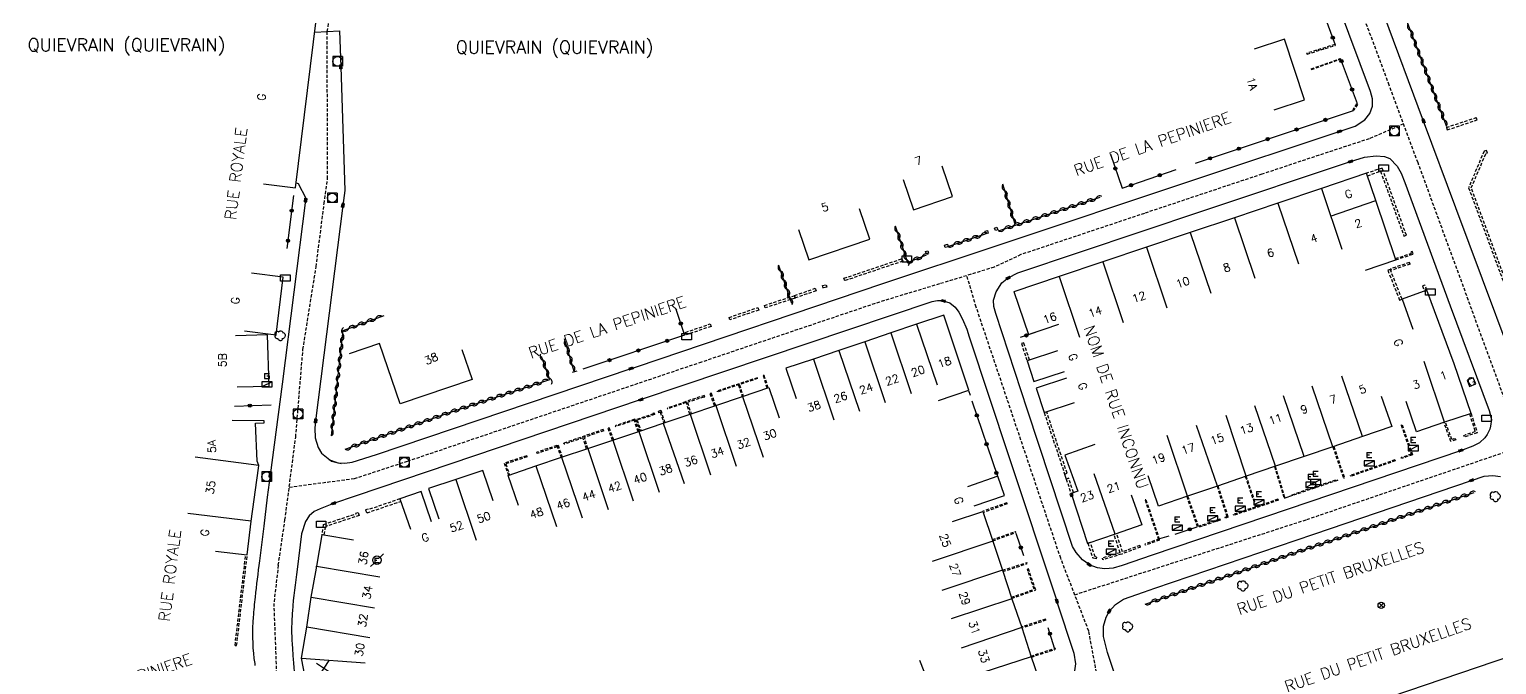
# Model space of a CAD drawing. Header units: millimetres. Extents: x 100999 to 102001, y 122000 to 123000.
# Drawn here: x 101447.1 to 101676.4, y 122140.3 to 122239.6 of the extents above; entities that cross this region are included whole.
import ezdxf
from ezdxf.enums import TextEntityAlignment as Align

# ---------------------------------------------------------------- set-up
doc = ezdxf.new("R2010")
doc.units = ezdxf.units.MM
doc.linetypes.add('DASHED', pattern=[0.75, 0.5, -0.25])
doc.layers.get('0').update_dxf_attribs({"linetype": 'CONTINUOUS'})
for name, color, linetype in [('W0001', 6, 'DASHED'), ('W0008', 7, 'CONTINUOUS'), ('W0100', 7, 'CONTINUOUS'), ('W0105', 7, 'CONTINUOUS'), ('W0112', 1, 'DASHED'), ('W0300', 7, 'CONTINUOUS'), ('W0310', 3, 'CONTINUOUS'), ('W0322', 7, 'CONTINUOUS'), ('W0400', 7, 'CONTINUOUS'), ('W0420', 7, 'CONTINUOUS'), ('W0430', 7, 'CONTINUOUS'), ('W0432', 7, 'CONTINUOUS'), ('W0469', 7, 'CONTINUOUS'), ('W0471', 7, 'CONTINUOUS'), ('W0980', 7, 'CONTINUOUS'), ('W0989', 7, 'CONTINUOUS'), ('W0991', 7, 'CONTINUOUS'), ('W1102', 7, 'CONTINUOUS'), ('W1471', 7, 'CONTINUOUS')]:
    doc.layers.add(name, color=color, linetype=linetype)
doc.styles.get("Standard").update_dxf_attribs({"font": 'romans.shx', "width": 0.85})

# ---------------------------------------------------------------- blocks, each defined once
blk = doc.blocks.new('T471')
for p, q in [((-0.333334, 0.333334), (-0.333334, -0.333334)), ((-0.333334, 0.333334), (0.333334, 0.333334)), ((-0.333334, 0), (0, 0)), ((0.500001, 0.500001), (1.000002, 1.000002)), ((-0.500001, -0.500001), (-1.000002, -1.000002)), ((-0.333334, -0.333334), (0.333334, -0.333334))]:
    blk.add_line(p, q)
blk.add_ellipse((0, 0), major_axis=(0.471405, 0.471405), ratio=1, start_param=5.4977871438, end_param=11.780972451)
blk = doc.blocks.new('t991o')
at = {"color": 0, "linetype": 'Continuous'}
for p, q in [((-1, 1), (1, -1)), ((-1, -1), (1, 1))]:
    blk.add_line(p, q, dxfattribs=at)
blk = doc.blocks.new('T400')
for p, q in [((-0.15, 0.3), (0.15, 0.3)), ((-0.15, -0.25), (-0.15, 0.3)), ((-0.15, 0.15), (0.15, 0.15)), ((-0.15, 0), (0.15, 0)), ((0.15, 0.3), (0.15, -0.25)), ((-0.15, -0.15), (0.15, -0.15)), ((-0.15, -0.25), (-0.15, -0.3)), ((-0.15, -0.3), (0.15, -0.3)), ((0.15, -0.3), (0.15, -0.25))]:
    blk.add_line(p, q)
blk = doc.blocks.new('T1471')
at = {"color": 0, "linetype": 'Continuous', "flags": 128}
blk.add_lwpolyline([(-0.75, -0.5), (-0.75, 0.5), (0.75, 0.5), (0.75, -0.5), (-0.75, -0.5)], dxfattribs=at)
blk = doc.blocks.new('T420')
for p, q in [((0.75, 0.75), (-0.75, 0.75)), ((-0.75, 0.75), (-0.75, -0.75)), ((0.75, 0.75), (0.75, -0.75)), ((0.75, -0.75), (-0.75, -0.75))]:
    blk.add_line(p, q)
blk.add_ellipse((0, 0), major_axis=(-0.53, 0.53), ratio=1, start_param=3.926991, end_param=10.210176)
blk = doc.blocks.new('T432')
at = {"flags": 128}
for points in [[(0.8, 0.8), (-0.8, 0.8)], [(-0.8, 0.8), (-0.8, 0)], [(0.8, 0.8), (-0.8, 0)], [(-0.8, 0), (0.8, 0)], [(-0.4, 2.1), (-0.4, 1.3)], [(-0.4, 1.3), (0.4, 1.3)], [(-0.39, 2.1), (0.41, 2.1)], [(0, 1.7), (0.4, 1.7)], [(0.4, 1.3), (0.4, 1.7)], [(0.8, 0), (0.8, 0.8)]]:
    blk.add_lwpolyline(points, dxfattribs=at)
blk = doc.blocks.new('T300')
for p, q in [((-0.8, 0.51), (-0.86, 0.34)), ((-0.86, 0.34), (-0.86, 0.17)), ((-0.86, 0.17), (-0.74, 0.06)), ((-0.69, 0.63), (-0.8, 0.51)), ((-0.8, -0.06), (-0.74, 0.06)), ((-0.74, 0.06), (-0.69, 0.11)), ((-0.57, 0.69), (-0.69, 0.63)), ((-0.46, 0.69), (-0.57, 0.69)), ((-0.29, 0.63), (-0.46, 0.69)), ((-0.29, 0.63), (-0.17, 0.74)), ((-0.23, 0.57), (-0.29, 0.63)), ((-0.17, 0.74), (-0.06, 0.8)), ((-0.06, 0.8), (0.06, 0.8)), ((0.06, 0.8), (0.23, 0.74)), ((0.23, 0.74), (0.34, 0.63)), ((0.34, 0.63), (0.4, 0.51)), ((0.46, 0.46), (0.34, 0.46)), ((0.4, 0.51), (0.4, 0.46)), ((0.57, 0.4), (0.46, 0.46)), ((0.57, 0.4), (0.69, 0.29)), ((0.69, 0.29), (0.74, 0.17)), ((0.74, 0.06), (0.69, -0.17)), ((0.74, 0.17), (0.74, 0.06)), ((-0.8, -0.17), (-0.8, -0.06)), ((-0.8, -0.23), (-0.8, -0.17)), ((-0.74, -0.34), (-0.8, -0.23)), ((-0.69, -0.4), (-0.74, -0.34)), ((-0.51, -0.46), (-0.69, -0.4)), ((-0.4, -0.46), (-0.51, -0.46)), ((-0.4, -0.46), (-0.34, -0.46)), ((-0.34, -0.46), (-0.34, -0.4)), ((-0.34, -0.51), (-0.34, -0.46)), ((-0.29, -0.63), (-0.34, -0.51)), ((-0.17, -0.74), (-0.29, -0.63)), ((-0.06, -0.8), (-0.17, -0.74)), ((0.06, -0.8), (-0.06, -0.8)), ((0.17, -0.74), (0.06, -0.8)), ((0.23, -0.69), (0.17, -0.74)), ((0.29, -0.46), (0.23, -0.46)), ((0.29, -0.63), (0.23, -0.69)), ((0.46, -0.4), (0.29, -0.46)), ((0.34, -0.51), (0.29, -0.63)), ((0.34, -0.51), (0.34, -0.46)), ((0.57, -0.34), (0.46, -0.4)), ((0.63, -0.29), (0.57, -0.34)), ((0.69, -0.17), (0.63, -0.29))]:
    blk.add_line(p, q)
blk = doc.blocks.new('T430')
at = {"flags": 128}
for points in [[(0.8, 0.8), (-0.8, 0.8)], [(-0.8, 0.8), (-0.8, 0)], [(0.8, 0.8), (-0.8, 0)], [(-0.8, 0), (0.8, 0)], [(-0.4, 2.1), (0.4, 2.1)], [(-0.4, 2.1), (-0.4, 1.3)], [(-0.4, 1.7), (0, 1.7)], [(-0.4, 1.3), (0.4, 1.3)], [(0.8, 0), (0.8, 0.8)]]:
    blk.add_lwpolyline(points, dxfattribs=at)
blk = doc.blocks.new('T469')
at = {"color": 0, "linetype": 'Continuous', "flags": 128}
for points in [[(-0.35, 0.35), (0.35, -0.35)], [(-0.35, -0.35), (0.35, 0.35)]]:
    blk.add_lwpolyline(points, dxfattribs=at)
at = {"color": 0, "linetype": 'Continuous'}
blk.add_circle((0, 0), 0.5, dxfattribs=at)
blk = doc.blocks.new('t310o')
at = {"color": 0, "linetype": 'Continuous'}
for centre, start, end in [((-0.5, 0.38), 216.8699, 323.1304), ((0.5, -0.37), 36.8699, 143.1303)]:
    blk.add_arc(centre, 0.625, start, end, dxfattribs=at)
blk = doc.blocks.new('t322o')
at = {"color": 0, "linetype": 'Continuous'}
for radius in [0.25, 0.15]:
    blk.add_circle((0, 0), radius, dxfattribs=at)

msp = doc.modelspace()

# ---------------------------------------------------------------- linework, layer by layer
at = {"layer": 'W0001'}
msp.add_line((101595.07, 122196.19), (101593.6, 122201.12), dxfattribs=at)
for points in [[(101691.13, 122140.63), (101690.13, 122148.54), (101686.25, 122159.28), (101681.89, 122169.92), (101678.67, 122178.94), (101664.09, 122218.76), (101659.59, 122230.86), (101653.52, 122247.17), (101641.28, 122280.03), (101636.41, 122293.09), (101632.14, 122304.64), (101628.81, 122313.81)], [(101486.03, 122155.86), (101487.08, 122162.94), (101488.75, 122175.88), (101489.89, 122189.57), (101491.94, 122202.5), (101493.2, 122212.38), (101493.73, 122216.25), (101493.67, 122239.26), (101494.74, 122245.37), (101496.57, 122263.53), (101498.12, 122279.62), (101499.11, 122290.84), (101499.48, 122295.11), (101499.74, 122298.18)], [(101661.84, 122224.81), (101656.46, 122222.5), (101639.7, 122216.97), (101621.34, 122210.84), (101602.04, 122204.39), (101597.85, 122202.42), (101589.34, 122199.82), (101579.97, 122196.99), (101552.13, 122187.59), (101506.18, 122172.07), (101497.9, 122169.36), (101487.73, 122168.01)], [(101544.58, 122064.29), (101552.81, 122066.83), (101561.66, 122069.84), (101573.06, 122073.7), (101591.18, 122079.87), (101615.41, 122088.07), (101621.89, 122090.26), (101626.56, 122092.09), (101628.37, 122095.28), (101627.72, 122097.85), (101624.73, 122106.95), (101622.76, 122113.83), (101618.77, 122125.39), (101616.55, 122130.93), (101613.86, 122139.1), (101612.65, 122145.56), (101608.27, 122156.94), (101595.07, 122196.19)], [(101610.46, 122151.25), (101646.74, 122163.01), (101680.28, 122174.43)]]:
    msp.add_lwpolyline(points, dxfattribs=at)
at = {"layer": 'W0001', "flags": 128}
msp.add_lwpolyline([(101486.03, 122155.86), (101485.33, 122149.78), (101485.82, 122136.86), (101493.99, 122094.29), (101493.99, 122094.29)], dxfattribs=at)
at = {"layer": 'W0008'}
msp.add_line((101673.75, 122175.05), (101674.53, 122175.76), dxfattribs=at)
for points in [[(101695.8, 122142.3), (101694.83, 122144.96), (101682.63, 122177.84), (101670.02, 122211.71), (101664.95, 122225.26), (101652.54, 122258.63), (101640.54, 122290.82), (101635.84, 122303.51), (101631.77, 122314.71)], [(101598.02, 122205.72), (101629.25, 122216.14), (101651.79, 122223.64), (101654.25, 122224.46), (101655.79, 122225.44), (101656.54, 122226.43), (101656.96, 122227.61), (101656.96, 122228.73), (101656.67, 122229.88), (101648.31, 122252.37), (101638.34, 122279.1), (101632.62, 122294.44), (101627.2, 122309.07), (101625.85, 122312.9)], [(101491.72, 122239.15), (101495.62, 122239.37), (101495.78, 122233.73), (101496.41, 122214.43), (101496.12, 122212.08), (101491.87, 122178.41), (101491.76, 122177.29), (101491.8, 122175.75), (101492.24, 122174.27), (101492.76, 122173.37), (101494.37, 122172.11), (101495.87, 122171.76)], [(101600.06, 122200.75), (101601.58, 122201.55), (101630.45, 122211.23), (101653.57, 122218.95), (101655.75, 122219.6), (101657.53, 122219.85), (101658.84, 122219.74), (101659.69, 122219.4), (101660.86, 122218.23), (101661.47, 122217.12), (101662.02, 122215.66), (101669.12, 122196.41), (101675.23, 122180.04), (101675.56, 122178.61), (101675.43, 122177.59), (101675.31, 122177.14), (101674.9, 122176.26), (101674.53, 122175.76)], [(101488.8, 122215.6), (101489.12, 122215.51), (101490.35, 122213.21), (101490.31, 122212.9), (101486.62, 122184.13), (101484.77, 122169.91), (101484.32, 122166.48), (101483.76, 122161.98), (101483.09, 122156.53)], [(101493.92, 122172.39), (101495.31, 122171.85), (101496.42, 122171.78), (101497.56, 122171.96), (101501.37, 122173.14), (101541.14, 122186.61), (101542.01, 122186.87), (101580.49, 122199.88), (101598.03, 122205.74)], [(101612.71, 122155.96), (101611.69, 122156.7), (101610.67, 122157.85), (101610.09, 122158.8), (101603.09, 122180.07), (101598.11, 122195.18), (101597.8, 122196.31), (101597.79, 122197.26), (101598.18, 122198.6), (101599.08, 122199.97), (101600.12, 122200.8)], [(101589.94, 122197.16), (101589.01, 122197.18), (101588.14, 122197.03), (101542.71, 122181.73), (101498.05, 122166.63), (101494.68, 122165.52)], [(101589.93, 122197.16), (101590.96, 122196.87), (101591.8, 122196.19), (101592.36, 122195.38), (101592.92, 122194.31), (101593.58, 122192.74), (101593.99, 122191.56), (101600.17, 122172.84), (101607.67, 122150.28)], [(101612.69, 122155.95), (101613.94, 122155.52), (101615.14, 122155.35), (101616.51, 122155.46), (101617.9, 122155.87), (101622.61, 122157.46), (101643.86, 122164.69), (101670.76, 122173.79), (101672.71, 122174.49), (101673.75, 122175.05)], [(101623.24, 122124.77), (101622.88, 122124.93), (101621.81, 122125.75), (101620.85, 122126.95), (101620.1, 122128.73), (101615.57, 122142.21), (101614.93, 122144.71), (101614.97, 122146.31), (101615.38, 122147.74), (101615.85, 122148.65), (101616.85, 122149.7), (101618.08, 122150.54), (101621.21, 122151.67), (101622.95, 122152.25), (101647.8, 122160.72), (101672.45, 122169.12), (101674.43, 122169.77), (101675.76, 122169.88), (101676.96, 122169.7)], [(101494.65, 122165.48), (101492.57, 122164.69), (101491.65, 122164.24), (101490.84, 122163.56), (101490.27, 122162.7), (101489.66, 122160.75), (101488.98, 122155.2)], [(101607.62, 122150.31), (101610.32, 122142.1), (101610.58, 122140.42), (101610.26, 122138.28), (101609.46, 122136.89), (101608.73, 122136.03), (101607.24, 122134.98), (101605.82, 122134.48), (101576.22, 122124.48), (101551.38, 122116.15), (101527.41, 122108.07), (101519.93, 122105.57)], [(101684.06, 122143.5), (101654.46, 122133.46), (101628.57, 122124.63), (101626.45, 122124.09), (101624.94, 122124.18), (101623.81, 122124.52), (101622.88, 122124.94)]]:
    msp.add_lwpolyline(points, dxfattribs=at)
at = {"layer": 'W0008', "flags": 128}
for points in [[(101483.09, 122156.53, 0.007759), (101482.41, 122150.87, 0.0086), (101482.12, 122147.74, 0.0509), (101482.23, 122141.29, 0.0014), (101482.39, 122140.2, -0.0029)], [(101488.98, 122155.2, 0.017929), (101488.24, 122148.69, 0.0135), (101488.12, 122146.35, 0.0218), (101488.17, 122143.96, 0.0018), (101488.23, 122143.06, 0.0012), (101488.39, 122140.71, 0.0293), (101488.73, 122138.06), (101496.29, 122099.65, 0.1527), (101496.8, 122098.7, 0.136), (101497.67, 122098.26, 0.1343), (101498.79, 122098.31), (101500.89, 122099.02), (101505, 122100.36), (101519.93, 122105.57), (101519.93, 122105.57)]]:
    msp.add_lwpolyline(points, format="xyb", dxfattribs=at)
at = {"layer": 'W0100'}
for p, q in [((101482.97, 122171.45), (101482.75, 122172.1)), ((101482.92, 122171.02), (101482.97, 122171.45))]:
    msp.add_line(p, q, dxfattribs=at)
for points in [[(101483.74, 122215.45), (101488.71, 122214.84), (101492, 122241.47), (101492.59, 122246.16), (101493.22, 122250.87), (101493.85, 122255.63), (101494.46, 122260.37), (101495.12, 122265.32), (101495.43, 122268.06), (101490.46, 122268.63)], [(101641.63, 122227.02), (101646.38, 122228.58), (101643.25, 122238.06), (101638.5, 122236.5)], [(101583.65, 122216.13), (101585.26, 122211.4), (101591.37, 122213.48), (101589.76, 122218.22)], [(101655.9, 122201.98), (101660.64, 122203.6), (101657.48, 122212.84), (101656.06, 122217.1), (101648.99, 122214.73), (101642.21, 122212.45), (101635.41, 122210.17), (101628.52, 122207.85), (101621.68, 122205.55), (101614.86, 122203.26), (101608.01, 122200.97), (101600.95, 122198.59)], [(101567.32, 122208.3), (101568.94, 122203.57), (101578.43, 122206.83), (101576.81, 122211.56)], [(101480.74, 122192.46), (101485.7, 122191.84), (101486.82, 122200.86), (101481.86, 122201.48)], [(101600.94, 122198.61), (101603.26, 122191.92), (101607.98, 122193.55)], [(101672.37, 122179.58), (101669.72, 122187.34), (101665.46, 122198.82), (101661.59, 122197.44), (101663.27, 122192.73)], [(101589.18, 122181.61), (101593.92, 122183.19), (101590, 122194.94), (101585.75, 122193.51), (101581.74, 122192.16), (101577.65, 122190.77), (101573.63, 122189.41), (101569.65, 122188.07), (101565.34, 122186.63), (101566.93, 122181.89)], [(101479.6, 122183.71), (101484.6, 122183.86), (101484.37, 122191.85), (101479.37, 122191.71)], [(101514.7, 122189.59), (101516.3, 122184.86), (101505.06, 122181.06), (101501.85, 122190.5), (101497.12, 122188.89)], [(101607.77, 122189.37), (101603.02, 122187.82), (101604.09, 122184.56), (101608.84, 122186.12)], [(101523.57, 122165.17), (101521.96, 122169.9), (101526.29, 122171.37), (101530.3, 122172.72), (101534.4, 122174.08), (101538.29, 122175.38), (101542.34, 122176.76), (101546.16, 122178.08), (101550.39, 122179.48), (101554.39, 122180.82), (101558.54, 122182.23), (101562.67, 122183.61), (101564.26, 122178.87)], [(101609.17, 122185.11), (101604.43, 122183.53), (101605.7, 122179.7), (101610.45, 122181.27)], [(101673.1, 122184.18), (101672.73, 122185.14), (101671.77, 122184.8), (101672.11, 122183.8), (101673.1, 122184.19)], [(101658.35, 122182.25), (101659.98, 122177.52), (101655.44, 122175.95), (101650.79, 122174.36), (101646.3, 122172.84), (101641.82, 122171.32)], [(101672.37, 122179.58), (101668.24, 122178.2), (101663.86, 122176.72), (101662.26, 122181.45)], [(101482.75, 122172.1), (101482.47, 122178.05), (101483.85, 122178.12), (101483.85, 122178.43), (101478.85, 122178.49)], [(101613.62, 122174.74), (101608.92, 122173.03), (101610.96, 122167.44), (101609.88, 122167.08), (101612.48, 122159.26)], [(101476.21, 122158.07), (101481.18, 122157.46), (101481.82, 122162.74), (101482.92, 122171.02)], [(101519.6, 122165.94), (101518.01, 122170.68), (101513.77, 122169.25), (101509.52, 122167.82), (101511.12, 122163.08)], [(101594.74, 122165.12), (101599.48, 122166.74), (101598.44, 122169.75), (101593.71, 122168.13)], [(101641.82, 122171.32), (101637.22, 122169.76), (101632.75, 122168.22), (101628.06, 122166.65), (101623.53, 122165.11), (101621.93, 122169.85)], [(101509.98, 122162.66), (101508.33, 122167.38), (101505.02, 122166.22), (101506.67, 122161.5)], [(101619.3, 122166.88), (101620.93, 122162.15), (101616.77, 122160.71), (101612.51, 122159.27)], [(101591.37, 122162.67), (101596.11, 122164.25), (101597.65, 122159.61), (101599.18, 122155.09), (101600.65, 122150.6), (101602.18, 122146.11), (101603.67, 122141.56), (101605.25, 122136.86), (101591.3, 122132.19), (101589.75, 122136.96), (101588.06, 122136.31), (101586.27, 122140.98)], [(101497.79, 122159.79), (101492.86, 122160.62), (101492.02, 122155.7)]]:
    msp.add_lwpolyline(points, dxfattribs=at)
at = {"layer": 'W0100', "flags": 128}
msp.add_lwpolyline([(101510.24, 122109.87), (101511.88, 122105.15), (101505.74, 122103.01), (101497.67, 122101.43), (101496.8, 122105.75), (101495.94, 122109.97), (101495.09, 122114.08), (101494.23, 122118.29), (101493.4, 122122.4), (101492.56, 122126.62), (101491.75, 122130.64), (101490.84, 122135.14), (101490.28, 122138.11), (101489.66, 122141.33), (101490.47, 122146.17), (101491.17, 122150.84), (101492, 122155.42), (101492.02, 122155.7)], dxfattribs=at)
at = {"layer": 'W0105'}
for p, q in [((101608.88, 122170.1), (101609.14, 122169.32)), ((101644.46, 122166.73), (101643.29, 122166.36))]:
    msp.add_line(p, q, dxfattribs=at)
at = {"layer": 'W0112'}
for p, q in [((101651.08, 122237.23), (101646.69, 122235.85)), ((101651.08, 122237.23), (101651.17, 122237.1)), ((101647.42, 122233.41), (101651.93, 122235.04)), ((101651.93, 122235.04), (101651.98, 122234.95)), ((101654.47, 122227.97), (101653.89, 122227.01)), ((101654.05, 122226.9), (101653.89, 122227.01)), ((101668.52, 122224.27), (101673.19, 122225.81)), ((101673.33, 122225.44), (101673.19, 122225.81)), ((101658.49, 122217.93), (101656.06, 122217.1)), ((101662.27, 122207.43), (101658.49, 122217.93)), ((101656.18, 122216.72), (101658.24, 122217.42)), ((101671.99, 122214.85), (101677.51, 122199.96)), ((101596.56, 122207.65), (101596.45, 122208.04)), ((101596.96, 122207.77), (101596.56, 122207.65)), ((101598.07, 122208.16), (101597.94, 122208.54)), ((101598.43, 122208.28), (101598.07, 122208.16)), ((101587.28, 122204.51), (101587.15, 122204.89)), ((101587.64, 122204.63), (101587.28, 122204.51)), ((101590.24, 122205.5), (101590.13, 122205.89)), ((101590.67, 122205.62), (101590.24, 122205.5)), ((101660.57, 122203.79), (101663.1, 122204.6)), ((101663.1, 122204.6), (101663.04, 122204.83)), ((101583.59, 122203.37), (101574.53, 122200.32)), ((101659.74, 122202.09), (101659.37, 122201.94)), ((101661.59, 122197.44), (101659.74, 122202.09)), ((101659.94, 122201.94), (101659.83, 122202.18)), ((101662.85, 122202.92), (101659.94, 122201.94)), ((101571.16, 122199.17), (101571.06, 122199.55)), ((101574.53, 122200.32), (101574.41, 122200.7)), ((101665.18, 122199.63), (101664.8, 122199.5)), ((101665.46, 122198.85), (101665.18, 122199.63)), ((101566.76, 122197.59), (101562.12, 122196.09)), ((101566.84, 122197.62), (101566.7, 122198)), ((101570.05, 122198.75), (101566.84, 122197.62)), ((101571.71, 122199.3), (101571.16, 122199.17)), ((101561.1, 122195.74), (101556.59, 122194.21)), ((101562.12, 122196.09), (101561.99, 122196.47)), ((101553.64, 122193.18), (101549.78, 122191.87)), ((101556.59, 122194.21), (101556.46, 122194.59)), ((101549.78, 122191.87), (101549.65, 122192.25)), ((101602.12, 122190.49), (101603.02, 122187.82)), ((101560.91, 122185.03), (101554.67, 122182.95)), ((101558.07, 122184.06), (101558.65, 122182.27)), ((101562.43, 122183.53), (101561.81, 122185.49)), ((101549.72, 122181.26), (101546.85, 122180.28)), ((101549.72, 122181.26), (101549.67, 122181.39)), ((101552.48, 122182.12), (101552.68, 122182.19)), ((101554.18, 122180.75), (101553.51, 122182.67)), ((101554.67, 122182.95), (101554.64, 122183.08)), ((101544.62, 122179.63), (101544.76, 122179.67)), ((101545.7, 122179.77), (101545.43, 122179.67)), ((101545.63, 122180), (101545.64, 122179.96)), ((101545.7, 122179.77), (101546.26, 122178.11)), ((101605.7, 122179.7), (101608.88, 122170.11)), ((101609.26, 122170.23), (101606.08, 122179.82)), ((101536.88, 122176.88), (101533.86, 122175.84)), ((101538.26, 122175.37), (101537.55, 122177.29)), ((101538.7, 122177.53), (101538.84, 122177.57)), ((101661.46, 122177.75), (101661.6, 122177.8)), ((101529.61, 122174.37), (101526.5, 122173.33)), ((101529.56, 122174.55), (101530.21, 122172.69)), ((101530.72, 122174.76), (101530.65, 122174.94)), ((101533.64, 122175.77), (101530.72, 122174.76)), ((101534.18, 122174.01), (101533.64, 122175.77)), ((101534.4, 122174.08), (101533.86, 122175.84)), ((101650.79, 122174.36), (101652.46, 122169.44)), ((101669.67, 122175.59), (101669.89, 122175.67)), ((101671.26, 122176.14), (101671.51, 122176.21)), ((101524.89, 122172.79), (101521.57, 122171.68)), ((101526.5, 122173.33), (101526.43, 122173.51)), ((101660.49, 122172.32), (101653.54, 122169.89)), ((101661.61, 122172.72), (101661.45, 122172.66)), ((101521.57, 122171.68), (101522.16, 122169.97)), ((101608.88, 122170.11), (101609.26, 122170.23)), ((101637.11, 122169.72), (101638.71, 122165)), ((101638.85, 122165.05), (101637.26, 122169.77)), ((101641.67, 122171.26), (101643.17, 122166.31)), ((101653.59, 122169.74), (101653.54, 122169.89)), ((101609.14, 122169.32), (101609.88, 122167.1)), ((101632.69, 122168.2), (101634.24, 122163.45)), ((101632.83, 122168.24), (101634.43, 122163.35)), ((101644.41, 122166.86), (101647.91, 122168.11)), ((101499.9, 122164.05), (101505.15, 122165.83)), ((101599.92, 122165.44), (101596.16, 122164.09)), ((101609.72, 122166.95), (101609.85, 122166.57)), ((101609.85, 122166.57), (101610.23, 122166.7)), ((101609.88, 122167.1), (101610.26, 122167.22)), ((101621.59, 122166.08), (101623.66, 122159.99)), ((101627.95, 122166.61), (101629.67, 122161.72)), ((101628.1, 122166.66), (101629.77, 122161.92)), ((101642.21, 122166.16), (101635.28, 122163.8)), ((101638.85, 122165.05), (101638.71, 122165)), ((101642.27, 122166.01), (101642.21, 122166.16)), ((101498.69, 122163.64), (101493.42, 122161.9)), ((101498.15, 122164), (101498.51, 122164.12)), ((101500.05, 122164.63), (101499.67, 122164.5)), ((101632.98, 122163.02), (101629.77, 122161.92)), ((101632.98, 122163.02), (101633.15, 122163.08)), ((101493.06, 122162.19), (101492.83, 122160.68)), ((101492.83, 122160.68), (101493.22, 122160.62)), ((101493.12, 122162.22), (101493.06, 122162.19)), ((101493.22, 122160.62), (101493.42, 122161.9)), ((101597.59, 122159.85), (101601.21, 122161.13)), ((101617.55, 122157.81), (101616.62, 122160.67)), ((101617.93, 122157.94), (101617, 122160.79)), ((101597.65, 122159.68), (101597.59, 122159.85)), ((101612.5, 122159.29), (101613.27, 122157.02)), ((101620.64, 122158.96), (101617.93, 122157.94)), ((101620.71, 122158.69), (101620.64, 122158.96)), ((101623.65, 122159.94), (101621.47, 122159.19)), ((101623.66, 122159.99), (101623.52, 122159.96)), ((101623.69, 122159.76), (101623.65, 122159.94)), ((101479.28, 122143.33), (101480.92, 122157.3)), ((101479.53, 122143.3), (101481.17, 122157.27)), ((101599.18, 122155.07), (101602.99, 122156.29)), ((101599.24, 122154.88), (101603.05, 122156.1)), ((101603.05, 122156.1), (101602.99, 122156.29)), ((101613.26, 122156.96), (101613.27, 122157.02)), ((101613.85, 122157.12), (101613.64, 122157.16)), ((101617.55, 122157.81), (101614.81, 122156.98)), ((101605.96, 122147.27), (101602.21, 122146.02)), ((101479.28, 122143.33), (101479.53, 122143.3)), ((101603.63, 122141.67), (101607.39, 122142.9))]:
    msp.add_line(p, q, dxfattribs=at)
for points in [[(101646.69, 122235.85), (101646.78, 122235.73), (101651.17, 122237.1)], [(101647.42, 122233.41), (101647.46, 122233.32), (101651.98, 122234.95)], [(101654.47, 122227.97), (101654.63, 122227.86), (101654.05, 122226.9)], [(101668.52, 122224.27), (101668.66, 122223.89), (101673.33, 122225.44)], [(101674.8, 122220.69), (101674.41, 122220.55), (101671.99, 122214.85)], [(101677.51, 122199.96), (101677.89, 122200.09), (101672.42, 122214.84), (101674.71, 122220.24)], [(101674.71, 122220.24), (101674.94, 122220.32), (101674.8, 122220.69)], [(101658.24, 122217.42), (101661.9, 122207.29), (101662.27, 122207.43)], [(101597.94, 122208.54), (101598.3, 122208.66), (101598.43, 122208.28)], [(101596.45, 122208.04), (101596.85, 122208.15), (101596.96, 122207.77)], [(101587.15, 122204.89), (101587.51, 122205.01), (101587.64, 122204.63)], [(101590.13, 122205.89), (101590.57, 122206.01), (101590.67, 122205.62)], [(101660.64, 122203.6), (101663.34, 122204.47), (101663.22, 122204.9), (101663.04, 122204.83)], [(101574.41, 122200.7), (101583.46, 122203.75), (101583.59, 122203.37)], [(101659.37, 122201.94), (101661.22, 122197.29), (101661.59, 122197.44)], [(101662.85, 122202.92), (101662.74, 122203.15), (101659.83, 122202.18)], [(101571.06, 122199.55), (101571.62, 122199.69), (101571.71, 122199.3)], [(101664.8, 122199.5), (101665.09, 122198.71), (101665.46, 122198.85)], [(101561.99, 122196.47), (101566.63, 122197.97), (101566.76, 122197.59)], [(101566.7, 122198), (101569.92, 122199.13), (101570.05, 122198.75)], [(101556.46, 122194.59), (101560.97, 122196.12), (101561.1, 122195.74)], [(101549.65, 122192.25), (101553.51, 122193.56), (101553.64, 122193.18)], [(101603.4, 122187.94), (101602.5, 122190.61), (101602.12, 122190.49)], [(101560.91, 122185.03), (101560.88, 122185.16), (101554.64, 122183.08)], [(101558.07, 122184.06), (101557.92, 122184.02), (101558.5, 122182.22)], [(101562.56, 122183.58), (101561.94, 122185.53), (101561.81, 122185.49)], [(101549.67, 122181.39), (101546.8, 122180.4), (101546.85, 122180.28)], [(101552.68, 122182.19), (101552.62, 122182.39), (101549.68, 122181.43), (101550.32, 122179.46)], [(101552.48, 122182.12), (101549.94, 122181.29), (101550.52, 122179.52)], [(101554.37, 122180.81), (101553.7, 122182.74), (101553.51, 122182.67)], [(101544.62, 122179.63), (101544.66, 122179.5), (101541.93, 122178.61), (101542.56, 122176.83)], [(101544.76, 122179.67), (101544.83, 122179.4), (101542.11, 122178.52), (101542.7, 122176.88)], [(101545.64, 122179.96), (101545.36, 122179.86), (101545.43, 122179.67)], [(101545.63, 122180), (101545.78, 122180.07), (101546.42, 122178.16)], [(101672.37, 122179.58), (101673.33, 122176.57), (101671.35, 122175.9), (101671.26, 122176.14)], [(101672.13, 122179.5), (101673.02, 122176.73), (101671.51, 122176.21)], [(101536.88, 122176.88), (101536.81, 122177.06), (101530.65, 122174.94)], [(101538.43, 122175.43), (101537.72, 122177.35), (101537.55, 122177.29)], [(101542.37, 122176.77), (101541.74, 122178.68), (101538.66, 122177.66), (101538.7, 122177.53)], [(101542.24, 122176.72), (101541.65, 122178.5), (101538.84, 122177.57)], [(101661.6, 122177.8), (101663.23, 122173.13), (101661.49, 122172.52), (101661.45, 122172.66)], [(101661.46, 122177.75), (101663.04, 122173.22), (101661.61, 122172.72)], [(101669.89, 122175.67), (101669.98, 122175.44), (101669.22, 122175.17), (101668.16, 122178.17)], [(101669.67, 122175.59), (101669.67, 122175.59), (101669.37, 122175.48), (101668.39, 122178.25)], [(101529.61, 122174.37), (101529.54, 122174.56), (101526.43, 122173.51)], [(101529.56, 122174.55), (101529.74, 122174.62), (101530.39, 122172.75)], [(101650.94, 122174.41), (101652.6, 122169.48), (101652.46, 122169.44)], [(101524.89, 122172.79), (101524.84, 122172.97), (101521.33, 122171.8), (101521.98, 122169.91)], [(101660.49, 122172.32), (101660.54, 122172.18), (101653.59, 122169.74)], [(101641.79, 122171.3), (101643.29, 122166.36), (101643.17, 122166.31)], [(101610.26, 122167.22), (101609.52, 122169.44), (101609.14, 122169.32)], [(101647.91, 122168.11), (101651.45, 122169.25), (101651.49, 122169.12), (101644.46, 122166.73), (101644.41, 122166.86)], [(101505.02, 122166.21), (101500.1, 122164.54), (101500.05, 122164.63)], [(101599.92, 122165.44), (101599.85, 122165.62), (101596.1, 122164.28)], [(101610.23, 122166.7), (101610.1, 122167.08), (101609.72, 122166.95)], [(101621.59, 122166.08), (101621.45, 122166.05), (101623.52, 122159.96)], [(101642.27, 122166.01), (101635.34, 122163.65), (101635.28, 122163.8)], [(101493.12, 122162.22), (101498.18, 122163.9), (101498.15, 122164)], [(101498.51, 122164.12), (101498.63, 122163.74), (101498.65, 122163.75), (101498.69, 122163.64)], [(101499.67, 122164.5), (101499.8, 122164.12), (101499.86, 122164.14), (101499.9, 122164.05)], [(101633.15, 122163.08), (101633.19, 122162.92), (101629.67, 122161.72)], [(101634.43, 122163.35), (101634, 122163.2), (101633.95, 122163.36), (101634.24, 122163.45)], [(101597.65, 122159.68), (101601.26, 122160.96), (101601.21, 122161.13)], [(101613.64, 122157.16), (101612.88, 122159.42), (101612.5, 122159.29)], [(101620.71, 122158.69), (101617.8, 122157.6), (101614.87, 122156.71), (101614.81, 122156.98)], [(101623.69, 122159.76), (101621.5, 122159), (101621.47, 122159.19)], [(101613.85, 122157.12), (101613.82, 122156.87), (101613.26, 122156.96)], [(101600.57, 122150.85), (101604.14, 122152.1), (101603.11, 122155.07), (101603.11, 122155.07), (101603.06, 122155.23)], [(101600.62, 122150.68), (101604.36, 122152), (101603.22, 122155.29), (101603.06, 122155.23)], [(101605.96, 122147.27), (101605.9, 122147.45), (101602.15, 122146.2)], [(101603.69, 122141.49), (101607.44, 122142.72), (101607.39, 122142.9)]]:
    msp.add_lwpolyline(points, dxfattribs=at)
at = {"layer": 'W0310'}
for p, q in [((101659.87, 122247.41), (101668.56, 122224.42)), ((101598.56, 122208.13), (101614.44, 122213.38)), ((101601.13, 122209.14), (101599.23, 122215.42)), ((101590.62, 122205.66), (101596.52, 122207.62)), ((101564.2, 122202.75), (101566.23, 122196.83)), ((101532.26, 122186.15), (101530.75, 122191.21))]:
    msp.add_line(p, q, dxfattribs=at)
for points in [[(101582.43, 122208.87), (101584.31, 122203.17), (101587.32, 122204.34)], [(101494.33, 122176.09), (101496.17, 122192.56), (101502.56, 122194.88)], [(101496.47, 122173.98), (101513.1, 122179.83), (101528.44, 122184.87), (101527.16, 122188.5)], [(101621.49, 122149.78), (101645.62, 122158.05), (101672.85, 122167.24)]]:
    msp.add_lwpolyline(points, dxfattribs=at)
at = {"layer": 'W0322'}
for p, q in [((101654.62, 122227.97), (101652, 122235.03)), ((101629.35, 122218.7), (101654, 122226.9)), ((101488.43, 122213.63), (101487.39, 122205.35)), ((101605.15, 122192.55), (101601.93, 122191.44)), ((101532.65, 122186.19), (101531.95, 122185.97)), ((101593.88, 122183.16), (101594.13, 122182.45)), ((101594.4, 122181.53), (101598.39, 122169.77)), ((101479.21, 122180.73), (101484.91, 122180.9)), ((101601.25, 122160.86), (101602.47, 122157.38)), ((101626.16, 122160.73), (101629.6, 122161.85)), ((101625.15, 122160.4), (101623.7, 122159.96)), ((101607.3, 122142.89), (101606.31, 122146.05))]:
    msp.add_line(p, q, dxfattribs=at)
for points in [[(101643.26, 122242.24), (101648.62, 122244.11), (101651.17, 122237.19)], [(101616.04, 122220.1), (101617.88, 122214.76), (101626.31, 122217.68)], [(101548.16, 122195.87), (101549.51, 122191.83), (101533.6, 122186.5)]]:
    msp.add_lwpolyline(points, dxfattribs=at)
at = {"layer": 'W1102'}
for p, q in [((101648.99, 122214.73), (101652.17, 122205.25)), ((101642.21, 122212.45), (101645.4, 122202.97)), ((101650.43, 122210.43), (101657.48, 122212.84)), ((101635.41, 122210.17), (101638.59, 122200.69)), ((101628.52, 122207.85), (101631.72, 122198.38)), ((101621.68, 122205.55), (101624.86, 122196.07)), ((101614.86, 122203.26), (101618.04, 122193.78)), ((101608.01, 122200.97), (101611.18, 122191.49)), ((101585.75, 122193.51), (101588.95, 122184.03)), ((101577.65, 122190.77), (101580.86, 122181.3)), ((101581.74, 122192.16), (101584.92, 122182.68)), ((101569.65, 122188.07), (101572.83, 122178.59)), ((101573.63, 122189.41), (101576.83, 122179.94)), ((101668.24, 122178.2), (101665.06, 122187.68)), ((101650.79, 122174.36), (101647.55, 122183.82)), ((101655.44, 122175.95), (101652.18, 122185.4)), ((101558.54, 122182.23), (101561.76, 122172.76)), ((101646.3, 122172.84), (101643.09, 122182.31)), ((101550.39, 122179.48), (101553.54, 122169.99)), ((101554.39, 122180.82), (101557.57, 122171.34)), ((101637.22, 122169.76), (101634.1, 122179.26)), ((101641.82, 122171.32), (101638.6, 122180.78)), ((101542.34, 122176.76), (101545.55, 122167.28)), ((101546.16, 122178.08), (101549.43, 122168.63)), ((101632.75, 122168.22), (101629.49, 122177.67)), ((101538.29, 122175.38), (101541.46, 122165.9)), ((101628.06, 122166.65), (101624.88, 122176.13)), ((101482.97, 122171.45), (101473.06, 122172.76)), ((101530.3, 122172.72), (101533.5, 122163.25)), ((101534.4, 122174.08), (101537.55, 122164.59)), ((101526.29, 122171.37), (101529.5, 122161.9)), ((101616.77, 122160.71), (101613.5, 122170.16)), ((101513.77, 122169.25), (101516.97, 122159.77)), ((101481.82, 122162.74), (101471.89, 122163.94)), ((101597.65, 122159.61), (101588.17, 122156.45)), ((101492.02, 122155.7), (101501.88, 122154.02)), ((101599.18, 122155.09), (101589.7, 122151.89)), ((101491.17, 122150.84), (101501.04, 122149.19)), ((101600.65, 122150.6), (101591.14, 122147.49)), ((101500.33, 122144.51), (101490.47, 122146.17)), ((101602.18, 122146.11), (101592.72, 122142.88)), ((101489.66, 122141.33), (101499.63, 122140.59)), ((101603.67, 122141.56), (101594.16, 122138.46))]:
    msp.add_line(p, q, dxfattribs=at)

# ---------------------------------------------------------------- block references
at = {"layer": 'W0300'}
for p in [(101486.37, 122191.71), (101676.21, 122166.57), (101636.76, 122152.6), (101618.76, 122146.22)]:
    msp.add_blockref('T300', p, dxfattribs=at)
at = {"layer": 'W0310'}
for p, rotation in [((101662.87, 122239.46), 290.7105258556114), ((101663.4, 122238.05), 290.7105258556114), ((101663.93, 122236.65), 290.7105258556114), ((101664.46, 122235.25), 290.7105258556114), ((101665, 122233.85), 290.7105258556114), ((101665.53, 122232.44), 290.7105258556114), ((101666.06, 122231.04), 290.7105258556114), ((101666.59, 122229.64), 290.7105258556114), ((101667.12, 122228.23), 290.7105258556114), ((101667.65, 122226.83), 290.7105258556114), ((101668.18, 122225.43), 290.7105258556114), ((101599.53, 122214.4), 106.8298317763185), ((101599.97, 122212.97), 106.8298317763185), ((101612.33, 122212.68), 18.27354650852717), ((101613.75, 122213.15), 18.27354650852717), ((101600.4, 122211.53), 106.8298317763185), ((101600.84, 122210.1), 106.8298317763185), ((101605.21, 122210.33), 18.27354650852717), ((101606.63, 122210.8), 18.27354650852717), ((101608.05, 122211.27), 18.27354650852717), ((101609.48, 122211.74), 18.27354650852717), ((101610.9, 122212.21), 18.27354650852717), ((101582.75, 122207.91), 288.2021683604588), ((101599.51, 122208.45), 18.27354650852717), ((101600.93, 122208.92), 18.27354650852717), ((101602.36, 122209.39), 18.27354650852717), ((101603.78, 122209.86), 18.27354650852717), ((101583.22, 122206.49), 288.2021683604588), ((101591.57, 122205.98), 18.33285952718268), ((101592.99, 122206.45), 18.33285952718268), ((101594.41, 122206.92), 18.33285952718268), ((101595.84, 122207.4), 18.33285952718268), ((101583.68, 122205.07), 288.2021683604588), ((101584.15, 122203.64), 288.2021683604588), ((101585.24, 122203.53), 21.16876435430657), ((101586.64, 122204.07), 21.16876435430657), ((101564.53, 122201.81), 288.9382298560696), ((101565.01, 122200.39), 288.9382298560696), ((101565.5, 122198.97), 288.9382298560696), ((101565.99, 122197.55), 288.9382298560696), ((101501.27, 122194.41), 19.95709780122727), ((101496.11, 122191.99), 83.60477022974274), ((101497.04, 122192.88), 19.95709780122727), ((101498.45, 122193.39), 19.95709780122727), ((101499.86, 122193.9), 19.95709780122727), ((101495.94, 122190.5), 83.60477022974274), ((101531.12, 122189.99), 106.6690379505513), ((101495.61, 122187.52), 83.60477022974274), ((101495.77, 122189.01), 83.60477022974274), ((101527.37, 122187.91), 109.3567423058841), ((101531.55, 122188.55), 106.6690379505513), ((101531.98, 122187.11), 106.6690379505513), ((101495.44, 122186.03), 83.60477022974274), ((101527.87, 122186.49), 109.3567423058841), ((101528.37, 122185.08), 109.3567423058841), ((101495.11, 122183.05), 83.60477022974274), ((101495.27, 122184.54), 83.60477022974274), ((101522.95, 122183.07), 18.18588452802612), ((101524.38, 122183.53), 18.18588452802612), ((101525.8, 122184), 18.18588452802612), ((101527.23, 122184.47), 18.18588452802612), ((101494.77, 122180.07), 83.60477022974274), ((101494.94, 122181.56), 83.60477022974274), ((101515.83, 122180.72), 18.18588452802612), ((101517.25, 122181.19), 18.18588452802612), ((101518.68, 122181.66), 18.18588452802612), ((101520.1, 122182.13), 18.18588452802612), ((101521.53, 122182.6), 18.18588452802612), ((101494.6, 122178.58), 83.60477022974274), ((101508.73, 122178.29), 19.36695396944024), ((101510.15, 122178.79), 19.36695396944024), ((101511.56, 122179.29), 19.36695396944024), ((101512.98, 122179.79), 19.36695396944024), ((101514.4, 122180.26), 18.18588452802612), ((101494.44, 122177.09), 83.60477022974274), ((101503.07, 122176.3), 19.36695396944024), ((101504.49, 122176.8), 19.36695396944024), ((101505.9, 122177.3), 19.36695396944024), ((101507.32, 122177.8), 19.36695396944024), ((101497.41, 122174.31), 19.36695396944024), ((101498.83, 122174.81), 19.36695396944024), ((101500.24, 122175.31), 19.36695396944024), ((101501.66, 122175.81), 19.36695396944024), ((101672.14, 122167), 18.63971766004681), ((101665.04, 122164.6), 18.63971766004681), ((101666.46, 122165.08), 18.63971766004681), ((101667.88, 122165.56), 18.63971766004681), ((101669.3, 122166.04), 18.63971766004681), ((101670.72, 122166.52), 18.63971766004681), ((101657.93, 122162.2), 18.63971766004681), ((101659.35, 122162.68), 18.63971766004681), ((101660.77, 122163.16), 18.63971766004681), ((101662.19, 122163.64), 18.63971766004681), ((101663.62, 122164.12), 18.63971766004681), ((101652.24, 122160.28), 18.63971766004681), ((101653.67, 122160.76), 18.63971766004681), ((101655.09, 122161.24), 18.63971766004681), ((101656.51, 122161.72), 18.63971766004681), ((101645.14, 122157.88), 18.91249399893398), ((101646.56, 122158.37), 18.63971766004681), ((101647.98, 122158.85), 18.63971766004681), ((101649.4, 122159.33), 18.63971766004681), ((101650.82, 122159.8), 18.63971766004681), ((101638.04, 122155.45), 18.91249399893398), ((101639.46, 122155.94), 18.91249399893398), ((101640.88, 122156.43), 18.91249399893398), ((101642.3, 122156.91), 18.91249399893398), ((101643.72, 122157.4), 18.91249399893398), ((101630.95, 122153.02), 18.91249399893398), ((101632.37, 122153.51), 18.91249399893398), ((101633.79, 122154), 18.91249399893398), ((101635.21, 122154.48), 18.91249399893398), ((101636.62, 122154.97), 18.91249399893398), ((101625.27, 122151.08), 18.91249399893398), ((101626.69, 122151.57), 18.91249399893398), ((101628.11, 122152.05), 18.91249399893398), ((101629.53, 122152.54), 18.91249399893398), ((101622.43, 122150.11), 18.91249399893398), ((101623.85, 122150.59), 18.91249399893398)]:
    msp.add_blockref('t310o', p, dxfattribs=dict(at, rotation=rotation))
at = {"layer": 'W0322'}
for p, rotation in [((101650.77, 122238.29), 290.2312500567204), ((101652.14, 122234.65), 110.337611107028), ((101653.79, 122230.2), 110.337611107028), ((101649.63, 122225.45), 18.41402483789555), ((101640.61, 122222.45), 18.41402483789555), ((101645.12, 122223.95), 18.41402483789555), ((101636.11, 122220.95), 18.41402483789555), ((101616.81, 122217.85), 289.0409138063152), ((101631.6, 122219.45), 18.41402483789555), ((101619.27, 122215.24), 19.15152953537209), ((101623.76, 122216.8), 19.15152953537209), ((101488.13, 122211.27), 262.8180304699628), ((101487.54, 122206.56), 262.8180304699628), ((101548.91, 122193.62), 288.4689504463174), ((101546.79, 122190.92), 198.5128234699511), ((101602.9, 122191.77), 199.0744952058794), ((101537.78, 122187.9), 198.5128234699511), ((101542.29, 122189.41), 198.5128234699511), ((101481.59, 122180.8), 1.758518033640798), ((101595.17, 122179.28), 288.7197020773235), ((101596.69, 122174.78), 288.7197020773235), ((101598.22, 122170.28), 288.7197020773235), ((101628.42, 122161.46), 18.00423138437449), ((101602.04, 122158.62), 289.3669539694403), ((101606.59, 122145.16), 107.3230356826715)]:
    msp.add_blockref('t322o', p, dxfattribs=dict(at, rotation=rotation))
at = {"layer": 'W0400'}
for p, rotation in [((101495.78, 122233.73), 181.6142578132174), ((101664.95, 122225.26), 200.4825439453124), ((101651.79, 122223.64), 288.4080562598813), ((101653.57, 122218.95), 108.4683494567871), ((101490.31, 122212.9), 353.3215942382812), ((101496.12, 122212.08), 172.853057861572), ((101600.06, 122200.75), 117.7425136566162), ((101589.93, 122197.16), 74.2384948730468), ((101541.14, 122186.61), 288.715791701823), ((101542.71, 122181.73), 108.6167755118806), ((101491.87, 122178.41), 172.8050842290426), ((101670.76, 122173.79), 288.689052581466), ((101484.77, 122169.91), 172.5746765130453), ((101672.45, 122169.12), 108.8331508636474), ((101494.68, 122165.52), 108.2712707518648), ((101612.71, 122155.96), 234.1860961914061), ((101607.67, 122150.28), 18.38143920898434), ((101615.85, 122148.65), 153.0352478027344)]:
    msp.add_blockref('T400', p, dxfattribs=dict(at, rotation=rotation))
at = {"layer": 'W0420'}
for p in [(101495.3, 122234.6), (101660.41, 122223.72), (101494.46, 122213.27), (101489.12, 122179.49), (101505.72, 122171.94), (101484.21, 122169.69)]:
    msp.add_blockref('T420', p, dxfattribs=at)
at = {"layer": 'W0430'}
for p in [(101663.35, 122173.75), (101656.5, 122171.39), (101647.35, 122168.01), (101648.11, 122168.46), (101639.24, 122165.29), (101636.32, 122164.31), (101626.5, 122161.34), (101632.02, 122162.78), (101616.15, 122157.56)]:
    msp.add_blockref('T430', p, dxfattribs=at)
at = {"layer": 'W0432'}
msp.add_blockref('T432', (101484.26, 122183.73), dxfattribs=at)
at = {"layer": 'W0469'}
msp.add_blockref('T469', (101658.35, 122149.58), dxfattribs=at)
at = {"layer": 'W0471'}
msp.add_blockref('T471', (101501.45, 122156.64), dxfattribs=at)
at = {"layer": 'W0991', "rotation": 281.0756684850606}
msp.add_blockref('t991o', (101493.15, 122139.77), dxfattribs=at)
at = {"layer": 'W1471'}
for p in [(101658.71, 122217.92), (101584.23, 122203.72), (101487.14, 122200.74), (101666.02, 122198.57), (101549.82, 122191.57), (101674.79, 122178.82), (101492.73, 122162.26)]:
    msp.add_blockref('T1471', p, dxfattribs=at)

# ---------------------------------------------------------------- texts
at = {"layer": 'W0980'}
for p in [(101462.31, 122237.03), (101529.2, 122236.68)]:
    msp.add_text('QUIEVRAIN (QUIEVRAIN)', height=2, dxfattribs=at).set_placement(p, align=Align.MIDDLE)
at = {"layer": 'W0989'}
for s, rotation, p in [('RUE DE LA PEPINIERE', 19.1516, (101622.59, 122221.69)), ('RUE ROYALE', 82.9385, (101479.42, 122217.05)), ('RUE DE LA PEPINIERE', 18.5127, (101537.41, 122193.05)), ('NOM DE RUE INCONNU', 288.6095, (101616.92, 122180.57)), ('RUE ROYALE', 82.9385, (101469.07, 122154.25)), ('RUE DU PETIT BRUXELLES', 18.8056, (101650.43, 122153.83)), ('RUE DU PETIT BRUXELLES', 19.1389, (101657.85, 122141.85)), ('RUE DE LA PEPINIERE', 18.5127, (101460.27, 122137.18))]:
    msp.add_text(s, height=1.75, rotation=rotation, dxfattribs=at).set_placement(p, align=Align.MIDDLE)
at = {"layer": 'W0991'}
for s, rotation, p in [('1A', 288.2304, (101638.17, 122231.13)), ('G', 82.9376, (101483.41, 122229.02)), ('7', 18.8338, (101586.06, 122219.07)), ('G', 18.6257, (101653.24, 122213.87)), ('5', 18.9121, (101571.42, 122211.82)), ('2', 18.5034, (101654.75, 122209.28)), ('4', 18.5884, (101647.83, 122206.96)), ('6', 18.5286, (101641.04, 122204.68)), ('8', 18.6383, (101634.21, 122202.38)), ('10', 18.5785, (101627.33, 122200.06)), ('G', 82.9124, (101479.32, 122197.21)), ('12', 18.5434, (101620.49, 122197.77)), ('16', 18.6855, (101606.57, 122194.5)), ('14', 18.4931, (101613.65, 122195.48)), ('G', 290.3451, (101661.03, 122190.65)), ('5B', 89.1951, (101477.31, 122187.89)), ('38', 23.958, (101509.93, 122188.14)), ('18', 18.6331, (101590.11, 122187.59)), ('G', 288.121, (101610.2, 122188.37)), ('20', 18.5534, (101585.97, 122186.2)), ('1', 18.5639, (101668.08, 122185.53)), ('24', 18.6847, (101577.88, 122183.46)), ('22', 18.7338, (101581.94, 122184.84)), ('G', 288.3712, (101611.71, 122183.82)), ('5', 19.0611, (101655.43, 122183.35)), ('3', 18.6815, (101663.81, 122184.09)), ('G', 19.2939, (101672.41, 122184.58)), ('38', 18.5736, (101569.72, 122180.71)), ('26', 18.5669, (101573.87, 122182.11)), ('7', 18.9541, (101650.85, 122181.78)), ('11', 18.7891, (101641.81, 122178.7)), ('9', 18.676, (101646.3, 122180.23)), ('30', 18.492, (101562.82, 122176.28)), ('13', 18.2129, (101637.3, 122177.16)), ('5A', 92.7184, (101475.64, 122174.4)), ('34', 18.4969, (101554.61, 122173.51)), ('32', 18.8205, (101558.72, 122174.9)), ('17', 18.5103, (101628.18, 122174.07)), ('15', 19.0664, (101632.7, 122175.6)), ('36', 18.3629, (101550.48, 122172.13)), ('19', 18.7208, (101623.55, 122172.51)), ('40', 18.7282, (101542.57, 122169.44)), ('38', 19.0814, (101546.54, 122170.8)), ('35', 82.4204, (101475.45, 122168.02)), ('44', 18.3439, (101534.55, 122166.76)), ('42', 18.4657, (101538.57, 122168.09)), ('23', 18.6973, (101612.39, 122166.62)), ('21', 19.0612, (101616.56, 122168.05)), ('46', 18.6327, (101530.53, 122165.41)), ('G', 288.9359, (101592.34, 122165.97)), ('50', 18.6324, (101518.13, 122163.33)), ('48', 18.7218, (101526.37, 122164.01)), ('G', 83.0949, (101474.55, 122160.94)), ('G', 19.2813, (101508.98, 122160.19)), ('52', 18.6304, (101513.88, 122161.9)), ('25', 288.3873, (101590.24, 122159.72)), ('36', 80.3484, (101499.34, 122156.99)), ('27', 288.6138, (101591.78, 122155.11)), ('34', 79.7798, (101499.95, 122151.62)), ('29', 288.1477, (101593.26, 122150.66)), ('32', 81.3961, (101499.23, 122147.23)), ('31', 288.8476, (101594.79, 122146.1)), ('30', 80.5471, (101498.74, 122142.66)), ('33', 288.0882, (101596.27, 122141.66))]:
    msp.add_text(s, height=1.25, rotation=rotation, dxfattribs=at).set_placement(p, align=Align.MIDDLE)

doc.saveas('drawing.dxf')
